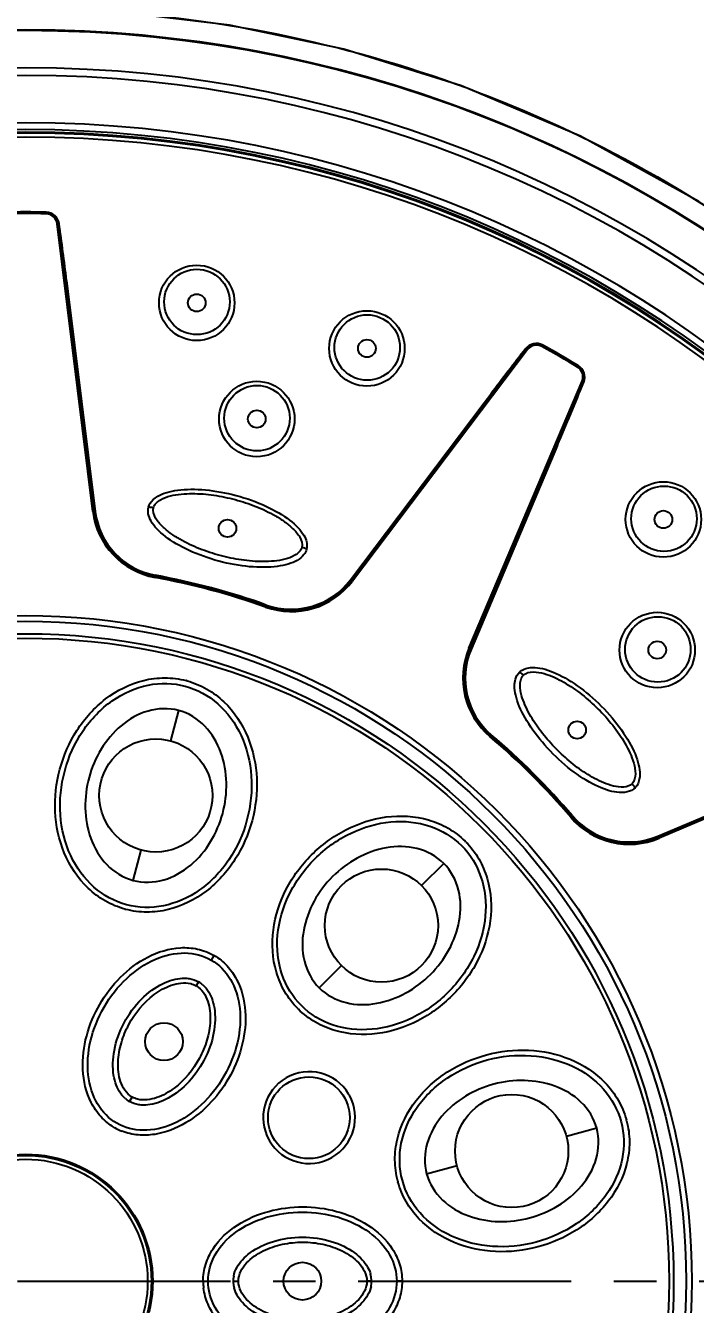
# Model space of a CAD drawing. Header units: millimetres. Extents: x 2652 to 2862, y 294 to 591.
# Drawn here: x 2709.25 to 2729.22, y 501.75 to 539.89 of the extents above; entities that cross this region are included whole.
import ezdxf

# ---------------------------------------------------------------- set-up
doc = ezdxf.new("R2010")
doc.units = ezdxf.units.MM
doc.header["$LTSCALE"] = 0.1
doc.linetypes.add('CENTERX2', pattern=[101.6, 63.5, -12.7, 12.7, -12.7])
for name, color, linetype in [('02___PRT_ALL_AXES', 7, 'Continuous'), ('CENTER', 1, 'CENTERX2'), ('DIM', 3, 'Continuous')]:
    doc.layers.add(name, color=color, linetype=linetype)
doc.styles.get("Standard").update_dxf_attribs({"font": 'arial.ttf'})
doc.dimstyles.new('ISO-25', dxfattribs={"dimtxt": 2.5, "dimasz": 2.5, "dimexe": 1.25, "dimexo": 0.625, "dimtad": 1, "dimlfac": 1.333333, "dimtxsty": 'Standard', "dimcen": 2.5, "dimadec": 0, "dimazin": 0, "dimtfac": 1, "dimtmove": 0, "dimatfit": 3, "dimfxl": 0, "dimarcsym": 0})

# ---------------------------------------------------------------- blocks, each defined once
blk = doc.blocks.new('*D19')
at = {"layer": 'Defpoints', "color": 0}
for p in [(2666.242, 540.393), (2709.416, 540.393), (2709.255, 357.713)]:
    blk.add_point(p, dxfattribs=at)
at = {"layer": 'DIM', "color": 0, "lineweight": -2}
for p, q in [((2708.791, 540.393), (2664.992, 540.393)), ((2666.242, 360.213), (2666.242, 537.893)), ((2708.63, 357.713), (2664.992, 357.713))]:
    blk.add_line(p, q, dxfattribs=at)
at = {"layer": 'DIM', "color": 0}
for points in [[(2665.825, 537.893), (2666.658, 537.893), (2666.242, 540.393)], [(2665.825, 360.213), (2666.658, 360.213), (2666.242, 357.713)]]:
    blk.add_solid(points, dxfattribs=at)
at = {"layer": 'DIM', "color": 0, "insert": (2664.339, 449.053), "char_height": 2.5, "attachment_point": 5, "rotation": 90}
blk.add_mtext('243.5', dxfattribs=at)
blk = doc.blocks.new('*D20')
at = {"layer": 'Defpoints', "color": 0}
for p in [(2747.141, 548.418), (2671.368, 502.44), (2747.141, 502.564)]:
    blk.add_point(p, dxfattribs=at)
at = {"layer": 'DIM', "color": 0, "lineweight": -2}
for p, q in [((2671.368, 503.065), (2671.368, 549.668)), ((2747.141, 503.189), (2747.141, 549.668)), ((2673.868, 548.418), (2744.641, 548.418))]:
    blk.add_line(p, q, dxfattribs=at)
at = {"layer": 'DIM', "color": 0}
for points in [[(2673.868, 548.834), (2673.868, 548.001), (2671.368, 548.418)], [(2744.641, 548.834), (2744.641, 548.001), (2747.141, 548.418)]]:
    blk.add_solid(points, dxfattribs=at)
at = {"layer": 'DIM', "color": 0, "insert": (2709.255, 550.319), "char_height": 2.5, "attachment_point": 5}
blk.add_mtext('101', dxfattribs=at)

msp = doc.modelspace()

# ---------------------------------------------------------------- linework, layer by layer
at = {"color": 7, "linetype": 'Continuous'}
for p, q in [((2709.8663, 534.2796), (2709.8672, 534.3283)), ((2710.1948, 533.9836), (2710.2244, 533.9841)), ((2711.2571, 525.4004), (2710.1948, 533.9836)), ((2710.2244, 533.9841), (2710.2509, 533.9858)), ((2711.2938, 525.3996), (2710.4415, 532.2852)), ((2710.4772, 532.2923), (2710.5183, 531.9624)), ((2710.4814, 531.9641), (2710.5183, 531.9624)), ((2710.5183, 531.9624), (2711.3306, 525.3993)), ((2724.1865, 530.243), (2724.1644, 530.2577)), ((2724.6445, 530.3198), (2724.668, 530.3624)), ((2724.2119, 530.2277), (2719.0004, 523.3256)), ((2724.2119, 530.2277), (2724.1865, 530.243)), ((2725.7039, 529.7082), (2725.7291, 529.7498)), ((2722.4688, 521.3231), (2725.8404, 529.2875)), ((2725.8404, 529.2875), (2725.8663, 529.2731)), ((2725.8663, 529.2731), (2725.8901, 529.2613)), ((2723.1479, 528.8789), (2718.9681, 523.3433)), ((2722.9211, 528.639), (2723.1191, 528.9008)), ((2718.9361, 523.3614), (2722.9211, 528.639)), ((2722.954, 528.622), (2722.9211, 528.639)), ((2722.5002, 521.304), (2725.0789, 527.3952)), ((2725.11, 527.3753), (2722.5319, 521.2854)), ((2725.0789, 527.3952), (2725.11, 527.3753)), ((2711.2571, 525.4004), (2711.2938, 525.3996)), ((2711.2938, 525.3996), (2711.3306, 525.3993)), ((2713.1141, 523.4312), (2713.1259, 523.4954)), ((2718.9681, 523.3433), (2718.9361, 523.3614)), ((2719.0004, 523.3256), (2718.9681, 523.3433)), ((2716.4076, 522.5487), (2716.4295, 522.6102)), ((2722.4688, 521.3231), (2722.5002, 521.304)), ((2722.5002, 521.304), (2722.5319, 521.2854)), ((2736.1017, 519.0263), (2728.1373, 515.6547)), ((2723.0924, 518.6892), (2723.1347, 518.7389)), ((2728.0995, 515.7177), (2734.1895, 518.2958)), ((2734.5058, 518.3902), (2728.1182, 515.686)), ((2725.5034, 516.2782), (2725.5531, 516.3205)), ((2728.1182, 515.686), (2728.0995, 515.7177)), ((2728.1373, 515.6547), (2728.1182, 515.686)), ((2714.8662, 512.16), (2714.7858, 512.0208)), ((2714.4108, 511.3713), (2714.3407, 511.2498)), ((2712.3483, 507.799), (2712.4264, 507.9341)), ((2715.4421, 502.4404), (2715.5981, 502.4404)), ((2719.5671, 502.4404), (2719.4268, 502.4404)), ((2720.4778, 502.4404), (2720.3171, 502.4404))]:
    msp.add_line(p, q, dxfattribs=at)
msp.add_lwpolyline([(2731.962, 472.1285), (2736.3525, 475.9874), (2740.2866, 480.7371), (2743.3755, 486.0084), (2745.544, 491.589), (2746.7855, 497.2768), (2747.1445, 502.8872), (2746.7065, 508.258), (2745.5778, 513.2911), (2743.859, 517.9402), (2741.6377, 522.1785), (2738.9901, 525.9894), (2735.9975, 529.348), (2732.746, 532.2354), (2729.3195, 534.6476), (2725.7976, 536.5944), (2722.2517, 538.0977), (2718.7434, 539.1892), (2715.3339, 539.9061), (2712.0572, 540.2941), (2709.2546, 540.3995)], dxfattribs=at)
for centre, radius in [((2709.2546, 502.4404), 37.3125), ((2714.3564, 531.6228), 1.125), ((2714.3613, 531.6506), 0.9759), ((2714.3564, 531.6228), 0.2625), ((2719.4275, 530.264), 1.125), ((2719.4372, 530.2905), 0.9759), ((2719.4275, 530.264), 0.2625), ((2716.1456, 528.1582), 1.125), ((2716.1522, 528.1827), 0.9759), ((2716.1456, 528.1582), 0.2625), ((2728.2641, 525.1622), 1.125), ((2728.2822, 525.1839), 0.9759), ((2728.2641, 525.1622), 0.2625), ((2715.2721, 524.8982), 0.2625), ((2709.2546, 502.4404), 19.8565), ((2728.0813, 521.2671), 1.125), ((2728.0993, 521.2851), 0.9759), ((2709.2546, 502.4404), 19.6875), ((2709.2546, 502.4404), 19.3125), ((2709.2546, 502.4404), 19.1808), ((2728.0813, 521.2671), 0.2625), ((2725.6948, 518.8807), 0.2625), ((2713.3796, 509.5851), 0.5625), ((2717.6983, 507.3154), 1.2188), ((2709.2546, 502.4404), 3.7884), ((2709.2546, 502.4404), 3.75), ((2709.2546, 502.4404), 3.6375), ((2717.5046, 502.4404), 0.5625)]:
    msp.add_circle(centre, radius, dxfattribs=at)
for centre, radius, start, end in [((2709.2546, 502.4404), 37.3244, 284.55605, 255.44395), ((2709.2546, 502.4404), 36.1928, 272.382, 267.618), ((2709.2546, 502.4404), 35.966, 272.39701, 267.60299), ((2709.2546, 502.4404), 34.5557, 272.49485, 267.50515), ((2709.2546, 502.4404), 34.35, 272.51055, 267.48945), ((2709.2546, 502.4404), 34.275, 272.50748, 267.49252), ((2709.2546, 502.4404), 34.2448, 272.56931, 267.43069), ((2709.2546, 502.4404), 34.125, 272.51944, 267.48056), ((2709.2546, 502.4404), 31.8937, 88.89938, 91.10063), ((2709.2546, 502.4404), 31.869, 88.89938, 91.10062), ((2709.2546, 502.4404), 31.8451, 88.89938, 91.10062), ((2709.8598, 533.9421), 0.3376, 7.05533, 88.89926), ((2709.8597, 533.9357), 0.3679, 7.55383, 88.90889), ((2709.8597, 533.9301), 0.3982, 7.97914, 88.91829), ((2466.111, 501.9326), 246.2086, 7.08145, 7.48001), ((2587.944, 517.0066), 123.4829, 7.110759, 7.903138), ((2821.6647, 454.3466), 123.5701, 142.097011, 142.890834), ((2724.4754, 530.0138), 0.3982, 61.08105, 142.02162), ((2724.4782, 530.0187), 0.3679, 61.091, 142.44619), ((2724.4813, 530.0243), 0.3376, 61.10063, 142.94478), ((2709.2546, 502.4404), 31.8451, 58.89938, 61.10062), ((2709.2546, 502.4404), 31.869, 58.89938, 61.10062), ((2709.2546, 502.4404), 31.8937, 58.89938, 61.10063), ((2919.7397, 380.2986), 246.4231, 142.520083, 142.919535), ((2725.5296, 529.4191), 0.3376, 337.05533, 58.89926), ((2725.5263, 529.4136), 0.3679, 337.55332, 58.90949), ((2725.5235, 529.4087), 0.3982, 337.97814, 58.9193), ((2486.9004, 628.3806), 258.7025, 337.023517, 337.474507), ((2605.5315, 578.1528), 129.9129, 336.992088, 337.891895), ((2713.5278, 525.6815), 2.2881, 187.05555, 259.58131), ((2713.5268, 525.6759), 2.25, 187.05521, 259.58165), ((2713.5259, 525.671), 2.212, 187.05766, 259.5796), ((2709.2546, 502.4404), 21.3426, 70.41835, 79.58165), ((2709.2546, 502.4404), 21.375, 70.41835, 79.58165), ((2709.2546, 502.4404), 21.4079, 70.41835, 79.58165), ((2717.1744, 524.7044), 2.288, 250.41835, 322.94131), ((2717.1725, 524.6991), 2.25, 250.41835, 322.94479), ((2717.1708, 524.6943), 2.212, 250.41829, 322.94485), ((2724.5758, 520.4312), 2.288, 157.05672, 229.5816), ((2724.5722, 520.4269), 2.25, 157.05521, 229.58165), ((2724.5689, 520.423), 2.212, 157.05766, 229.5796), ((2713.4126, 517.9581), 2.4776, 75.00166, 75.35459), ((2713.4115, 517.9546), 2.4813, 74.65099, 74.99774), ((2709.2546, 502.4404), 21.3426, 40.41835, 49.58165), ((2709.2546, 502.4404), 21.375, 40.41835, 49.58165), ((2709.2546, 502.4404), 21.4079, 40.41835, 49.58165), ((2727.2453, 517.7617), 2.2881, 220.42258, 292.94315), ((2727.241, 517.758), 2.25, 220.41835, 292.94479), ((2727.2372, 517.7547), 2.212, 220.41829, 292.94485), ((2720.614, 513.8001), 2.4779, 44.61181, 45.35015), ((2712.8702, 515.9339), 2.4835, 254.73402, 254.99825), ((2712.869, 515.9297), 2.4792, 255.00117, 255.27667), ((2714.042, 510.7323), 1.6485, 60.0019, 60.5488), ((2714.0383, 510.7262), 1.6557, 59.55998, 59.99842), ((2714.0188, 510.6917), 0.7846, 48.28378, 60.02142), ((2719.1349, 512.3206), 2.4868, 224.77158, 224.99887), ((2719.1284, 512.3143), 2.4777, 225.00129, 225.28831), ((2717.7064, 507.3201), 1.3701, 30.84335, 209.24784), ((2712.7404, 508.4785), 0.7846, 228.35382, 240.02148), ((2717.7064, 507.3201), 1.3701, 210.4423, 29.06534), ((2717.7176, 507.3268), 1.357, 29.04815, 30.85515), ((2712.7295, 508.459), 1.6572, 239.63989, 239.99881), ((2712.7381, 508.4752), 1.6754, 240.01905, 248.68033), ((2724.7777, 506.5997), 2.472, 15.00203, 15.40164), ((2724.772, 506.5984), 2.4779, 14.61181, 14.9969), ((2717.6969, 507.3144), 1.359, 209.23603, 209.99379), ((2717.7029, 507.3181), 1.366, 210.001, 210.43735), ((2722.7424, 506.0545), 2.4777, 194.69879, 195.28831), ((2716.2189, 502.4407), 1.6717, 180.01052, 187.18471), ((2716.2265, 502.4407), 0.7844, 168.89052, 195.30828), ((2718.7826, 502.4401), 0.7845, 348.60942, 15.4925)]:
    msp.add_arc(centre, radius, start, end, dxfattribs=at)
for points, knots in [([(2709.416, 540.3935), (2713.3338, 540.3759), (2721.218, 539.1042), (2731.8511, 533.6792), (2740.3208, 525.2515), (2745.7975, 514.6325), (2747.7577, 502.8439), (2746.0082, 491.0196), (2740.733, 480.3069), (2735.1788, 474.567), (2732.0529, 472.204)], [0, 0, 0, 0, 0.1249669, 0.2499402, 0.3749161, 0.4999089, 0.6249455, 0.749992, 0.8750088, 1, 1, 1, 1]), ([(2713.0576, 525.753), (2713.097, 525.7901), (2713.2739, 525.9199), (2713.7541, 526.0655), (2714.5961, 526.073), (2715.541, 525.9017), (2716.445, 525.5776), (2717.1704, 525.15), (2717.5236, 524.7731), (2717.6105, 524.5625), (2717.6256, 524.5013)], [0, 0, 0, 0, 0.0527702, 0.200143, 0.3475159, 0.4948887, 0.6422615, 0.7896344, 0.9370072, 1, 1, 1, 1]), ([(2713.0662, 525.5122), (2713.0933, 525.6134), (2713.2725, 525.7714), (2713.5734, 525.872), (2713.895, 525.9253), (2714.3272, 525.9434), (2714.8681, 525.8981), (2715.5045, 525.7652), (2716.122, 525.5622), (2716.6132, 525.3309), (2716.9784, 525.0991), (2717.2302, 524.8921), (2717.4404, 524.6545), (2717.5166, 524.4282), (2717.4895, 524.327)], [0, 0, 0, 0, 0.0608489, 0.1233242, 0.1860316, 0.2488117, 0.3743728, 0.5000018, 0.6256338, 0.7511978, 0.813979, 0.8766874, 0.9391621, 1, 1, 1, 1]), ([(2717.5488, 524.1119), (2717.5, 524.0479), (2717.3135, 523.8896), (2716.7902, 523.7309), (2715.9482, 523.7234), (2715.0033, 523.8947), (2714.0993, 524.2188), (2713.3738, 524.6463), (2712.9374, 525.1122), (2712.8834, 525.4011), (2712.9177, 525.5291)], [0, 0, 0, 0, 0.0752579, 0.2073639, 0.3394699, 0.4715759, 0.603682, 0.735788, 0.867894, 1, 1, 1, 1]), ([(2712.9177, 525.5291), (2712.9189, 525.5336), (2712.9397, 525.5351), (2712.9672, 525.5331), (2713.0144, 525.5251), (2713.0479, 525.5171), (2713.0662, 525.5122)], [0, 0, 0, 0, 0.0924666, 0.3081323, 0.6262657, 1, 1, 1, 1]), ([(2717.4895, 524.327), (2717.4624, 524.2258), (2717.2834, 524.068), (2716.9827, 523.9673), (2716.6613, 523.9139), (2716.2291, 523.8957), (2715.6879, 523.941), (2715.0512, 524.074), (2714.4333, 524.2772), (2713.942, 524.5086), (2713.5768, 524.7404), (2713.3252, 524.9474), (2713.1152, 525.1849), (2713.0391, 525.4111), (2713.0662, 525.5122)], [0, 0, 0, 0, 0.0608119, 0.1232326, 0.1859151, 0.248695, 0.3743042, 0.500012, 0.6257193, 0.751329, 0.8141083, 0.8767888, 0.9392022, 1, 1, 1, 1]), ([(2717.6266, 524.2673), (2717.6278, 524.2718), (2717.6106, 524.2835), (2717.5857, 524.2956), (2717.5408, 524.3122), (2717.5078, 524.322), (2717.4895, 524.327)], [0, 0, 0, 0, 0.0924616, 0.3081279, 0.6262634, 1, 1, 1, 1]), ([(2724.3061, 520.7441), (2724.3289, 520.746), (2724.5204, 520.754), (2724.9638, 520.6506), (2725.6967, 520.2361), (2726.4294, 519.6152), (2727.0502, 518.8826), (2727.4647, 518.1496), (2727.5716, 517.6916), (2727.5589, 517.4911), (2727.5546, 517.4579)], [0, 0, 0, 0, 0.021968, 0.1794557, 0.3369433, 0.4944309, 0.6519185, 0.8094062, 0.9668938, 1, 1, 1, 1]), ([(2712.2163, 513.538), (2712.0115, 513.5939), (2711.6144, 513.7595), (2710.9313, 514.2724), (2710.3323, 515.1849), (2710.071, 516.4484), (2710.2143, 517.7269), (2710.7291, 518.9055), (2711.5863, 519.8686), (2712.5599, 520.3597), (2713.407, 520.4634), (2713.8336, 520.4089), (2714.039, 520.3552)], [0, 0, 0, 0, 0.0627879, 0.1255793, 0.2504139, 0.3752863, 0.500152, 0.6250082, 0.7497948, 0.8744724, 0.9372067, 1, 1, 1, 1]), ([(2714.0683, 520.3474), (2714.273, 520.2912), (2714.6698, 520.1251), (2715.3519, 519.6115), (2715.9498, 518.6987), (2716.2103, 517.4353), (2716.0662, 516.1569), (2715.5506, 514.9784), (2714.6924, 514.0156), (2713.7179, 513.5255), (2712.8706, 513.4229), (2712.4442, 513.478), (2712.2389, 513.532)], [0, 0, 0, 0, 0.0627791, 0.1255475, 0.2503205, 0.3751944, 0.500071, 0.624929, 0.7497757, 0.8745058, 0.9372366, 1, 1, 1, 1]), ([(2727.1841, 517.0328), (2727.1318, 517.0206), (2726.914, 516.9969), (2726.4259, 517.1107), (2725.6929, 517.5252), (2724.9602, 518.1461), (2724.3394, 518.8787), (2723.9249, 519.6117), (2723.8081, 520.1126), (2723.8371, 520.3373), (2723.8539, 520.3967)], [0, 0, 0, 0, 0.0524727, 0.2001309, 0.3477891, 0.4954473, 0.6431054, 0.7907636, 0.9384218, 1, 1, 1, 1]), ([(2723.9712, 520.6042), (2723.9746, 520.6075), (2723.9933, 520.5985), (2724.0161, 520.583), (2724.053, 520.5524), (2724.078, 520.5287), (2724.0914, 520.5154)], [0, 0, 0, 0, 0.0924664, 0.3081321, 0.6262656, 1, 1, 1, 1]), ([(2727.2301, 517.2126), (2727.137, 517.1746), (2726.9245, 517.1708), (2726.5318, 517.2699), (2726.0705, 517.4992), (2725.5691, 517.8514), (2725.1107, 518.26), (2724.698, 518.7146), (2724.3404, 519.2124), (2724.1042, 519.6695), (2723.9934, 520.0603), (2723.9846, 520.2699), (2724.0106, 520.3674)], [0, 0, 0, 0, 0.0617023, 0.1240941, 0.2491172, 0.3744339, 0.4998362, 0.6252405, 0.7505706, 0.8756411, 0.938076, 1, 1, 1, 1]), ([(2724.0914, 520.5154), (2724.1655, 520.5894), (2724.3997, 520.6366), (2724.7106, 520.5734), (2725.0158, 520.4587), (2725.3991, 520.2583), (2725.8449, 519.9486), (2726.3295, 519.5153), (2726.7628, 519.0307), (2727.0725, 518.5849), (2727.2729, 518.2016), (2727.3875, 517.8964), (2727.4508, 517.5855), (2727.4036, 517.3513), (2727.3295, 517.2773)], [0, 0, 0, 0, 0.0608504, 0.1233266, 0.1860348, 0.2488152, 0.3743763, 0.5000028, 0.6256284, 0.7511918, 0.813974, 0.8766835, 0.9391597, 1, 1, 1, 1]), ([(2713.8166, 519.4648), (2713.5226, 519.5436), (2712.8765, 519.5203), (2712.0633, 519.0482), (2711.4662, 518.3323), (2711.104, 517.4758), (2710.9884, 516.5524), (2711.1469, 515.6328), (2711.6152, 514.8163), (2712.1631, 514.4728), (2712.4571, 514.3938)], [0, 0, 0, 0, 0.1245438, 0.2494841, 0.3746211, 0.499816, 0.6250247, 0.7504293, 0.8754445, 1, 1, 1, 1]), ([(2712.4571, 514.3938), (2712.7515, 514.315), (2713.3981, 514.3384), (2714.2114, 514.8113), (2714.8083, 515.5275), (2715.17, 516.3843), (2715.2853, 517.3071), (2715.1267, 518.226), (2714.6588, 519.042), (2714.1108, 519.3858), (2713.8166, 519.4648)], [0, 0, 0, 0, 0.1246873, 0.2496626, 0.3748138, 0.5000126, 0.6252088, 0.7503779, 0.8753668, 1, 1, 1, 1]), ([(2727.4184, 517.1571), (2727.4217, 517.1604), (2727.4126, 517.1791), (2727.3971, 517.202), (2727.3665, 517.2389), (2727.3429, 517.2639), (2727.3295, 517.2773)], [0, 0, 0, 0, 0.092462, 0.3081282, 0.6262635, 1, 1, 1, 1]), ([(2717.3694, 510.5692), (2717.2199, 510.7199), (2716.9586, 511.0616), (2716.623, 511.847), (2716.5599, 512.937), (2716.965, 514.1625), (2717.7285, 515.1987), (2718.7639, 515.9623), (2719.9879, 516.3678), (2721.0767, 516.3063), (2721.8623, 515.9725), (2722.2045, 515.712), (2722.3556, 515.5627)], [0, 0, 0, 0, 0.0627652, 0.125533, 0.2503378, 0.375264, 0.5001816, 0.6250368, 0.7498135, 0.874482, 0.937212, 1, 1, 1, 1]), ([(2722.378, 515.5403), (2722.5271, 515.3891), (2722.7874, 515.0468), (2723.1208, 514.2608), (2723.1818, 513.1715), (2722.7753, 511.9475), (2722.0113, 510.9128), (2720.9756, 510.1504), (2719.7512, 509.7459), (2718.6625, 509.8087), (2717.8776, 510.1434), (2717.536, 510.4042), (2717.3852, 510.5535)], [0, 0, 0, 0, 0.0627869, 0.125563, 0.2503617, 0.3752282, 0.5000887, 0.6249581, 0.7498018, 0.8745189, 0.9372419, 1, 1, 1, 1]), ([(2721.7176, 514.9029), (2721.5024, 515.1182), (2720.9312, 515.4211), (2719.9909, 515.4189), (2719.1158, 515.0974), (2718.3739, 514.5367), (2717.8121, 513.7949), (2717.4895, 512.9192), (2717.4868, 511.978), (2717.7896, 511.4065), (2718.0048, 511.1911)], [0, 0, 0, 0, 0.1245438, 0.2494841, 0.3746211, 0.499816, 0.6250247, 0.7504293, 0.8754445, 1, 1, 1, 1]), ([(2718.0048, 511.1911), (2718.2203, 510.9757), (2718.792, 510.6726), (2719.7327, 510.6755), (2720.6078, 510.9973), (2721.3494, 511.5585), (2721.9106, 512.3), (2722.2328, 513.175), (2722.2356, 514.1157), (2721.9329, 514.6875), (2721.7176, 514.9029)], [0, 0, 0, 0, 0.1246873, 0.2496626, 0.3748138, 0.5000126, 0.6252088, 0.7503779, 0.8753668, 1, 1, 1, 1]), ([(2711.8919, 507.0291), (2711.7457, 507.1148), (2711.4783, 507.333), (2711.0947, 507.8996), (2710.9011, 508.7518), (2711.0305, 509.7721), (2711.4273, 510.7193), (2712.0484, 511.5369), (2712.866, 512.1596), (2713.6995, 512.4194), (2714.3818, 512.3726), (2714.7049, 512.2512), (2714.8525, 512.1678)], [0, 0, 0, 0, 0.0625962, 0.1252402, 0.2499449, 0.3750018, 0.5001125, 0.6252012, 0.7501637, 0.8747594, 0.9373706, 1, 1, 1, 1]), ([(2714.8771, 512.1536), (2715.019, 512.0703), (2715.2791, 511.8594), (2715.6573, 511.3137), (2715.8601, 510.491), (2715.7564, 509.4984), (2715.3955, 508.5697), (2714.8196, 507.7571), (2714.0551, 507.1174), (2713.2705, 506.8077), (2712.6082, 506.7801), (2712.2822, 506.8545), (2712.129, 506.9144)], [0, 0, 0, 0, 0.0626057, 0.1252431, 0.2499151, 0.3749084, 0.499972, 0.6250333, 0.7500288, 0.8747775, 0.9374087, 1, 1, 1, 1]), ([(2712.219, 507.8923), (2712.1541, 507.95), (2711.998, 508.1388), (2711.8272, 508.6373), (2711.8745, 509.4285), (2712.2051, 510.2632), (2712.7627, 510.9669), (2713.4243, 511.4035), (2713.8799, 511.4928), (2714.087, 511.4759), (2714.1325, 511.4687)], [0, 0, 0, 0, 0.0886064, 0.2332251, 0.3778439, 0.5224626, 0.6670814, 0.8117001, 0.9563189, 1, 1, 1, 1]), ([(2712.4264, 507.9341), (2712.342, 507.9828), (2712.1965, 508.1238), (2712.0732, 508.3934), (2712.012, 508.6823), (2712.0016, 509.0747), (2712.0888, 509.5614), (2712.3895, 510.2835), (2712.9023, 510.9094), (2713.5777, 511.3011), (2713.9879, 511.3635), (2714.1754, 511.3165)], [0, 0, 0, 0, 0.0624674, 0.1251786, 0.1879582, 0.2507594, 0.3761298, 0.5015506, 0.7508437, 0.875966, 1, 1, 1, 1]), ([(2714.3407, 511.2498), (2714.425, 511.2011), (2714.5704, 511.0602), (2714.6938, 510.7907), (2714.7549, 510.5021), (2714.7655, 510.1099), (2714.6785, 509.6235), (2714.3782, 508.9014), (2713.8656, 508.2753), (2713.1904, 507.8832), (2712.7803, 507.8204), (2712.5927, 507.8671)], [0, 0, 0, 0, 0.0624623, 0.1251548, 0.1879069, 0.2506771, 0.3759951, 0.5014087, 0.7507663, 0.8759355, 1, 1, 1, 1]), ([(2714.5409, 511.2773), (2714.6055, 511.2198), (2714.7613, 511.031), (2714.932, 510.533), (2714.8847, 509.7418), (2714.5541, 508.907), (2713.9965, 508.2034), (2713.3349, 507.7667), (2712.8803, 507.6777), (2712.6737, 507.6942), (2712.6288, 507.7012)], [0, 0, 0, 0, 0.0883692, 0.2331355, 0.3779019, 0.5226682, 0.6674345, 0.8122009, 0.9569672, 1, 1, 1, 1]), ([(2720.3459, 505.4257), (2720.292, 505.631), (2720.2371, 506.0575), (2720.34, 506.9049), (2720.8307, 507.8794), (2721.7939, 508.7372), (2722.9723, 509.2524), (2724.2501, 509.396), (2725.5125, 509.1356), (2726.4246, 508.5386), (2726.9383, 507.8574), (2727.1046, 507.4609), (2727.1609, 507.2563)], [0, 0, 0, 0, 0.0627799, 0.1255562, 0.2503505, 0.3752427, 0.5001257, 0.6249824, 0.7497815, 0.8744762, 0.9372077, 1, 1, 1, 1]), ([(2726.2791, 507.0018), (2726.2003, 507.2958), (2725.8572, 507.8437), (2725.0417, 508.3119), (2724.1232, 508.4711), (2723.2003, 508.3564), (2722.3428, 507.9949), (2721.6256, 507.3978), (2721.1527, 506.5841), (2721.1292, 505.9378), (2721.2078, 505.6437)], [0, 0, 0, 0, 0.1245438, 0.2494841, 0.3746211, 0.499816, 0.6250247, 0.7504293, 0.8754445, 1, 1, 1, 1]), ([(2727.1697, 507.2235), (2727.2233, 507.0181), (2727.2776, 506.5915), (2727.1733, 505.7441), (2726.6814, 504.7702), (2725.7173, 503.9134), (2724.5384, 503.3994), (2723.2602, 503.2569), (2721.9977, 503.5189), (2721.0862, 504.1176), (2720.5739, 504.7999), (2720.4084, 505.1965), (2720.3524, 505.4012)], [0, 0, 0, 0, 0.0627869, 0.125563, 0.2503617, 0.3752282, 0.5000887, 0.6249581, 0.7498018, 0.8745189, 0.9372419, 1, 1, 1, 1]), ([(2721.2078, 505.6437), (2721.2868, 505.3493), (2721.6303, 504.801), (2722.4465, 504.3331), (2723.3652, 504.1743), (2724.288, 504.2895), (2725.1448, 504.651), (2725.8613, 505.2478), (2726.3341, 506.061), (2726.3579, 506.7075), (2726.2791, 507.0018)], [0, 0, 0, 0, 0.1246873, 0.2496626, 0.3748138, 0.5000126, 0.6252088, 0.7503779, 0.8753668, 1, 1, 1, 1]), ([(2714.5471, 502.4404), (2714.5471, 502.6104), (2714.6007, 502.9527), (2714.8981, 503.5715), (2715.5404, 504.1686), (2716.4917, 504.5685), (2717.5139, 504.6985), (2718.5356, 504.5678), (2719.4858, 504.1677), (2720.1272, 503.5709), (2720.4242, 502.9526), (2720.4778, 502.6104), (2720.4778, 502.4404)], [0, 0, 0, 0, 0.062609, 0.1252602, 0.2499697, 0.3750411, 0.5001887, 0.6252737, 0.7502139, 0.8747822, 0.9373841, 1, 1, 1, 1]), ([(2715.4568, 502.5919), (2715.4739, 502.6792), (2715.5589, 502.9111), (2715.9075, 503.3109), (2716.6164, 503.6656), (2717.5046, 503.7966), (2718.3928, 503.6656), (2719.1017, 503.3109), (2719.4316, 502.9326), (2719.5196, 502.7195), (2719.5385, 502.6509)], [0, 0, 0, 0, 0.0885019, 0.2289701, 0.3694382, 0.5099064, 0.6503746, 0.7908427, 0.9313109, 1, 1, 1, 1]), ([(2715.5981, 502.4404), (2715.5981, 502.5414), (2715.6516, 502.7452), (2715.834, 502.993), (2716.0659, 503.1934), (2716.4175, 503.3994), (2716.9037, 503.5626), (2717.5133, 503.6248), (2718.1227, 503.5622), (2718.6086, 503.3989), (2718.9598, 503.1928), (2719.1914, 502.9925), (2719.3735, 502.7448), (2719.4268, 502.5413), (2719.4268, 502.4404)], [0, 0, 0, 0, 0.062262, 0.1248014, 0.1874094, 0.2500455, 0.3750766, 0.5001773, 0.6252438, 0.7502027, 0.812789, 0.875344, 0.9378182, 1, 1, 1, 1]), ([(2720.4778, 502.4404), (2720.4778, 502.2748), (2720.427, 501.9415), (2720.1442, 501.3359), (2719.5292, 500.7441), (2718.6108, 500.336), (2717.6183, 500.1859), (2716.6194, 500.2836), (2715.6786, 500.6352), (2715.0192, 501.1723), (2714.6724, 501.743), (2714.581, 502.0673), (2714.5603, 502.2316)], [0, 0, 0, 0, 0.0625724, 0.1251793, 0.2497909, 0.3747587, 0.4998674, 0.6249957, 0.7500356, 0.8747849, 0.9374111, 1, 1, 1, 1]), ([(2719.4268, 502.4404), (2719.4268, 502.3394), (2719.3733, 502.1356), (2719.1909, 501.8879), (2718.9591, 501.6875), (2718.6077, 501.4816), (2718.1218, 501.3184), (2717.5124, 501.256), (2716.9029, 501.3185), (2716.4168, 501.4818), (2716.0653, 501.6878), (2715.8336, 501.8882), (2715.6515, 502.1359), (2715.5981, 502.3396), (2715.5981, 502.4404)], [0, 0, 0, 0, 0.0622723, 0.1248055, 0.1873883, 0.2499836, 0.3749439, 0.5000024, 0.6250843, 0.7500962, 0.8127165, 0.8753058, 0.9378052, 1, 1, 1, 1]), ([(2719.5516, 502.2852), (2719.5343, 502.1991), (2719.4491, 501.9683), (2719.1017, 501.5699), (2718.3928, 501.2153), (2717.5046, 501.0842), (2716.6164, 501.2153), (2715.9075, 501.5699), (2715.5768, 501.9492), (2715.4889, 502.1631), (2715.47, 502.2325)], [0, 0, 0, 0, 0.0872633, 0.2277946, 0.3683258, 0.508857, 0.6493883, 0.7899195, 0.9304507, 1, 1, 1, 1])]:
    msp.add_open_spline(points, degree=3, knots=knots, dxfattribs=at)
for points in [[(2712.9177, 525.5291), (2712.9397, 525.6112), (2712.987, 525.6866), (2713.0576, 525.753)], [(2717.6266, 524.2673), (2717.6118, 524.2122), (2717.5857, 524.1602), (2717.5488, 524.1119)], [(2717.6256, 524.5013), (2717.6458, 524.4193), (2717.6462, 524.3406), (2717.6266, 524.2673)], [(2723.9712, 520.6042), (2724.0519, 520.6849), (2724.1657, 520.7323), (2724.3061, 520.7441)], [(2723.8539, 520.3967), (2723.8772, 520.4797), (2723.9166, 520.5496), (2723.9712, 520.6042)], [(2724.0106, 520.3674), (2724.0251, 520.4217), (2724.0517, 520.4756), (2724.0914, 520.5154)], [(2712.2634, 513.6693), (2711.9078, 513.7646), (2711.2422, 514.1249), (2710.5321, 515.0923), (2710.2187, 516.3393), (2710.3495, 517.6762), (2710.9046, 518.8994), (2711.7996, 519.8226), (2712.8982, 520.3054), (2713.6548, 520.2846), (2714.0104, 520.1893)], [(2714.0104, 520.1893), (2714.366, 520.094), (2715.0316, 519.7337), (2715.7416, 518.7664), (2716.0551, 517.5193), (2715.9243, 516.1824), (2715.3691, 514.9593), (2714.4741, 514.036), (2713.3755, 513.5532), (2712.6189, 513.574), (2712.2634, 513.6693)], [(2727.5546, 517.4579), (2727.5384, 517.3331), (2727.4924, 517.2311), (2727.4184, 517.1571)], [(2727.4184, 517.1571), (2727.358, 517.0967), (2727.2789, 517.0549), (2727.1841, 517.0328)], [(2727.3295, 517.2773), (2727.3016, 517.2493), (2727.2667, 517.2275), (2727.2301, 517.2126)], [(2717.4747, 510.6605), (2717.2144, 510.9208), (2716.8181, 511.5657), (2716.6869, 512.7585), (2717.039, 513.9952), (2717.8207, 515.0875), (2718.913, 515.8693), (2720.1498, 516.2213), (2721.3425, 516.0901), (2721.9874, 515.6938), (2722.2477, 515.4335)], [(2722.2477, 515.4335), (2722.508, 515.1732), (2722.9043, 514.5284), (2723.0355, 513.3356), (2722.6834, 512.0989), (2721.9017, 511.0065), (2720.8093, 510.2248), (2719.5726, 509.8727), (2718.3798, 510.0039), (2717.735, 510.4002), (2717.4747, 510.6605)], [(2711.9733, 507.1494), (2711.7396, 507.2844), (2711.3452, 507.6812), (2711.0634, 508.5662), (2711.1343, 509.6063), (2711.5469, 510.6432), (2712.2386, 511.5191), (2713.1039, 512.1005), (2714.0113, 512.2989), (2714.5521, 512.1558), (2714.7858, 512.0208)], [(2714.7858, 512.0208), (2715.0196, 511.8859), (2715.414, 511.4891), (2715.6957, 510.6041), (2715.6249, 509.5639), (2715.2123, 508.527), (2714.5206, 507.6512), (2713.6552, 507.0698), (2712.7479, 506.8713), (2712.2071, 507.0145), (2711.9733, 507.1494)], [(2714.1325, 511.4687), (2714.2378, 511.4522), (2714.3296, 511.4182), (2714.4108, 511.3713)], [(2714.1754, 511.3165), (2714.233, 511.3021), (2714.2892, 511.2795), (2714.3407, 511.2498)], [(2720.4835, 505.4492), (2720.3882, 505.8048), (2720.3674, 506.5614), (2720.8502, 507.6599), (2721.7734, 508.5549), (2722.9966, 509.1101), (2724.3335, 509.2409), (2725.5805, 508.9274), (2726.5479, 508.2174), (2726.9082, 507.5518), (2727.0035, 507.1962)], [(2712.6288, 507.7012), (2712.5227, 507.7176), (2712.4301, 507.7518), (2712.3483, 507.799)], [(2712.5927, 507.8671), (2712.5347, 507.8815), (2712.4781, 507.9042), (2712.4264, 507.9341)], [(2727.0035, 507.1962), (2727.0987, 506.8407), (2727.1196, 506.084), (2726.6368, 504.9855), (2725.7135, 504.0905), (2724.4904, 503.5353), (2723.1535, 503.4045), (2721.9064, 503.718), (2720.939, 504.428), (2720.5787, 505.0936), (2720.4835, 505.4492)], [(2714.6921, 502.4404), (2714.6921, 502.7104), (2714.8385, 503.2503), (2715.4641, 503.9368), (2716.4003, 504.3955), (2717.5046, 504.5566), (2718.6089, 504.3955), (2719.5451, 503.9368), (2720.1706, 503.2503), (2720.3171, 502.7104), (2720.3171, 502.4404)], [(2720.3171, 502.4404), (2720.3171, 502.1705), (2720.1706, 501.6306), (2719.5451, 500.944), (2718.6089, 500.4853), (2717.5046, 500.3242), (2716.4003, 500.4853), (2715.4641, 500.944), (2714.8385, 501.6306), (2714.6921, 502.1705), (2714.6921, 502.4404)]]:
    msp.add_open_spline(points, degree=3, dxfattribs=at)
at = {"layer": '02___PRT_ALL_AXES', "color": 7, "linetype": 'Continuous'}
for p, q in [((2713.8163, 519.4649), (2713.5736, 518.5593)), ((2712.4575, 514.3938), (2712.7001, 515.2993)), ((2721.7173, 514.9032), (2721.0544, 514.2403)), ((2718.005, 511.1909), (2718.6679, 511.8538)), ((2726.279, 507.0021), (2725.3735, 506.7595)), ((2721.2079, 505.6433), (2722.1135, 505.8859))]:
    msp.add_line(p, q, dxfattribs=at)
for centre in [(2713.1369, 516.9293), (2719.8612, 513.047), (2723.7435, 506.3227)]:
    msp.add_circle(centre, 1.6875, dxfattribs=at)
at = {"layer": 'CENTER'}
msp.add_line((2668.369, 502.4404), (2750.1404, 502.4404), dxfattribs=at)

# ---------------------------------------------------------------- dimensions: what is measured, and where the dimension line sits
at = {"layer": 'DIM'}
dim = msp.add_linear_dim(base=(2747.1408, 548.4176), p1=(2671.3684, 502.4404), p2=(2747.1408, 502.5636), text='101', dimstyle='ISO-25', dxfattribs=at)
dim.commit()
dim.dimension.update_dxf_attribs({"geometry": '*D20', "text_midpoint": (2709.2546, 550.319)})
dim = msp.add_linear_dim(base=(2666.2416, 540.3935), p1=(2709.2547, 357.7133), p2=(2709.4164, 540.3935), angle=90, text='243.5', dimstyle='ISO-25', dxfattribs=at)
dim.commit()
dim.dimension.update_dxf_attribs({"geometry": '*D19', "text_midpoint": (2664.3393, 449.0534)})

doc.saveas('drawing.dxf')
